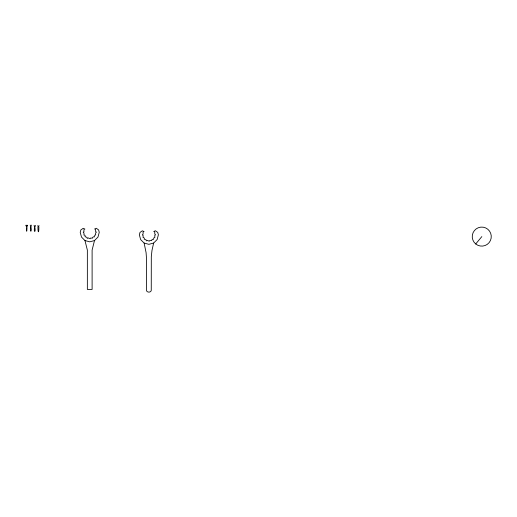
<?xml version="1.0" encoding="UTF-8"?>
<svg xmlns="http://www.w3.org/2000/svg" width="517" height="517" viewBox="0 0 517 517"><rect width="100%" height="100%" fill="white"/><g stroke="black" fill="none" stroke-linecap="round" stroke-linejoin="round"><path stroke-width="0.78" d="M27.058 227.474L26.71 231.196L26.548 227.474M38.885 226.834C38.949 233.38 37.896 233.555 37.935 226.834M94.495 240.56L92.11 250.06L92.11 289.423L87.354 289.423L87.354 250.06L84.975 240.56L81.492 237.07L80.213 232.314L80.852 229.936L83.205 228.307L84.911 229.063L83.916 229.548L83.954 231.739L83.327 232.004L83.334 232.637L83.967 232.889L83.967 235.086L84.646 235.073L85.299 236.023L85.034 236.65L87.076 237.458L87.076 238.137L87.67 238.376L88.142 237.885L90.171 238.725L90.417 238.091L92.614 238.091L92.601 237.406L93.551 236.76L94.184 237.019L94.986 234.983L95.671 234.983L95.632 232.786L96.259 232.527L96.252 231.887L95.619 231.635L95.619 229.445L94.611 228.979L96.298 228.268L98.611 229.936L99.251 232.314L97.978 237.07L94.495 240.56L89.732 241.833L84.975 240.56M153.633 243.055L151.972 250.493L151.307 256.716L151.255 290.489C151.061 292.68 146.686 292.68 146.498 290.489L146.498 258.429L146.078 252.606L144.114 243.055L140.63 239.571L139.357 234.808L139.997 232.43L142.343 230.808L144.056 231.564L143.06 232.043L143.099 234.233L142.466 234.498L142.472 235.138L143.106 235.384L143.112 237.581L143.791 237.568L144.437 238.518L144.178 239.145L146.221 239.953L146.221 240.631L146.809 240.87L147.287 240.386L149.316 241.219L149.562 240.586L151.759 240.586L151.746 239.901L152.696 239.255L153.323 239.52L154.131 237.477L154.809 237.477L154.777 235.28L155.404 235.022L155.397 234.382L154.764 234.13L154.764 231.939L153.756 231.474L155.436 230.763L157.756 232.43L158.396 234.808L157.116 239.571L153.633 243.055L148.877 244.328L144.172 243.068M475.718 243.959A9.519 9.519 0 0 0 491.15 238.156A9.519 9.519 0 0 0 478.412 227.693A9.519 9.519 0 0 0 475.718 243.959L481.838 236.599M31.472 225.121L30.813 226.162L30.193 225.128M35.292 225.334C35.783 226.562 33.702 226.511 34.135 225.341M39.059 225.612L38.387 226.653L37.76 225.612M31.201 226.375L30.458 226.375M35.111 226.549L34.316 226.549M34.949 227.48C35.944 232.663 33.56 232.973 34.477 227.48M31.065 227.293C32.015 232.527 29.702 232.708 30.593 227.293M26.335 225.877C27.433 227.021 27.563 223.738 27.627 225.961L26.328 226.31L25.85 225.483L26.147 225.082L26.361 225.858"/></g></svg>
